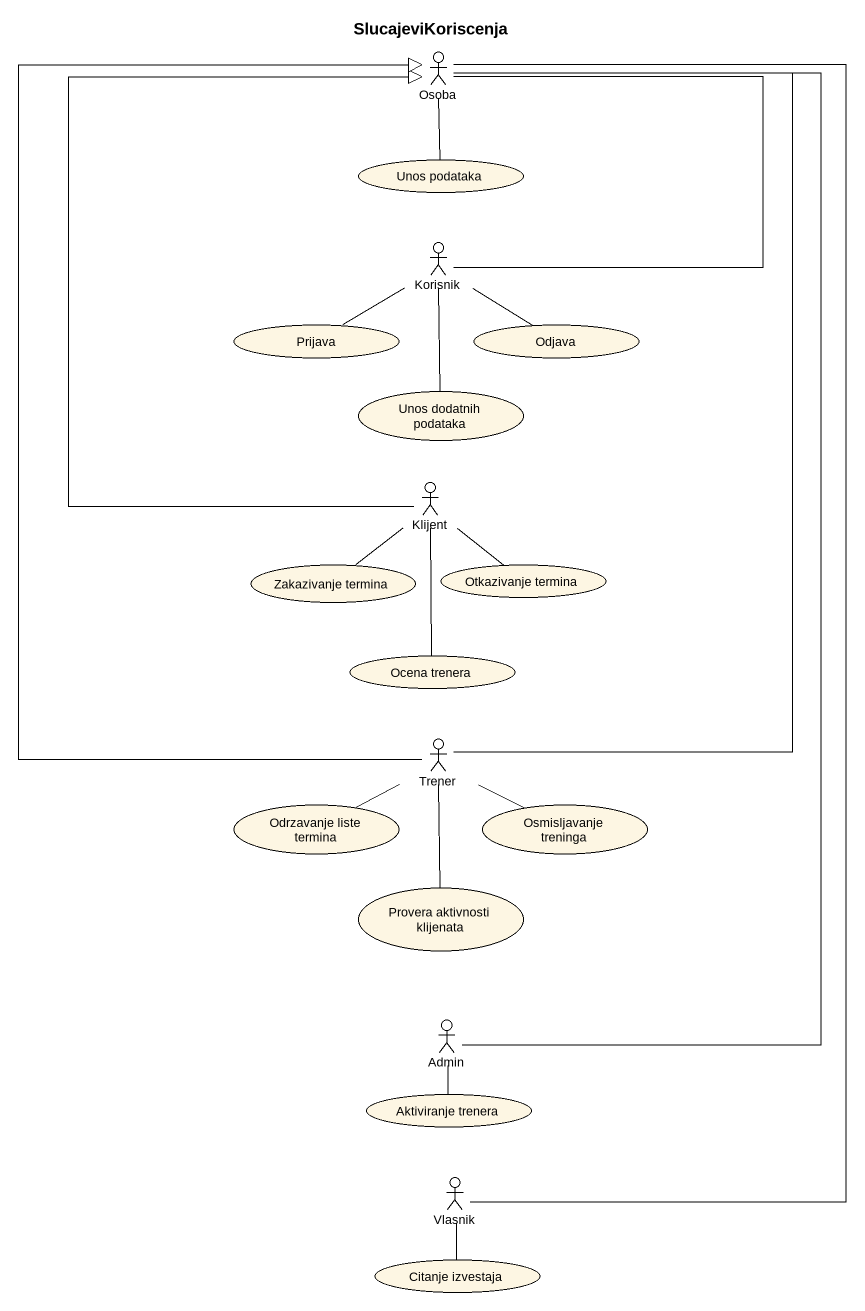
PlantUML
@startuml
title SlucajeviKoriscenja
actor Osoba
usecase "Unos podataka" as Unos_podataka
actor Korisnik
usecase Prijava
usecase Odjava
usecase "Unos dodatnih podataka" as Unos_dodatnih_podataka
actor Klijent
usecase "Zakazivanje termina" as Zakazivanje_termina
usecase "Otkazivanje termina" as Otkazivanje_termina
usecase "Ocena trenera" as Ocena_trenera
actor Trener
usecase "Odrzavanje liste termina" as Odrzavanje_liste_termina
usecase "Osmisljavanje treninga" as Osmisljavanje_treninga
usecase "Provera aktivnosti klijenata" as Provera_aktivnosti_klijenata
actor Admin
usecase "Aktiviranje trenera" as Aktiviranje_trenera
actor Vlasnik
usecase "Citanje izvestaja" as Citanje_izvestaja
Osoba -- Unos_podataka
Korisnik -up- Osoba
Korisnik -- Prijava
Korisnik -- Odjava
Korisnik -- Unos_dodatnih_podataka
Klijent -up-|> Osoba
Klijent -- Zakazivanje_termina
Klijent -- Otkazivanje_termina
Klijent -- Ocena_trenera
Trener -up-|> Osoba
Trener -up- Osoba
Trener -left- Odrzavanje_liste_termina
Trener -right- Osmisljavanje_treninga
Trener -- Provera_aktivnosti_klijenata
Admin -up- Osoba
Admin -- Aktiviranje_trenera
Vlasnik -up- Osoba
Vlasnik -- Citanje_izvestaja
@enduml
